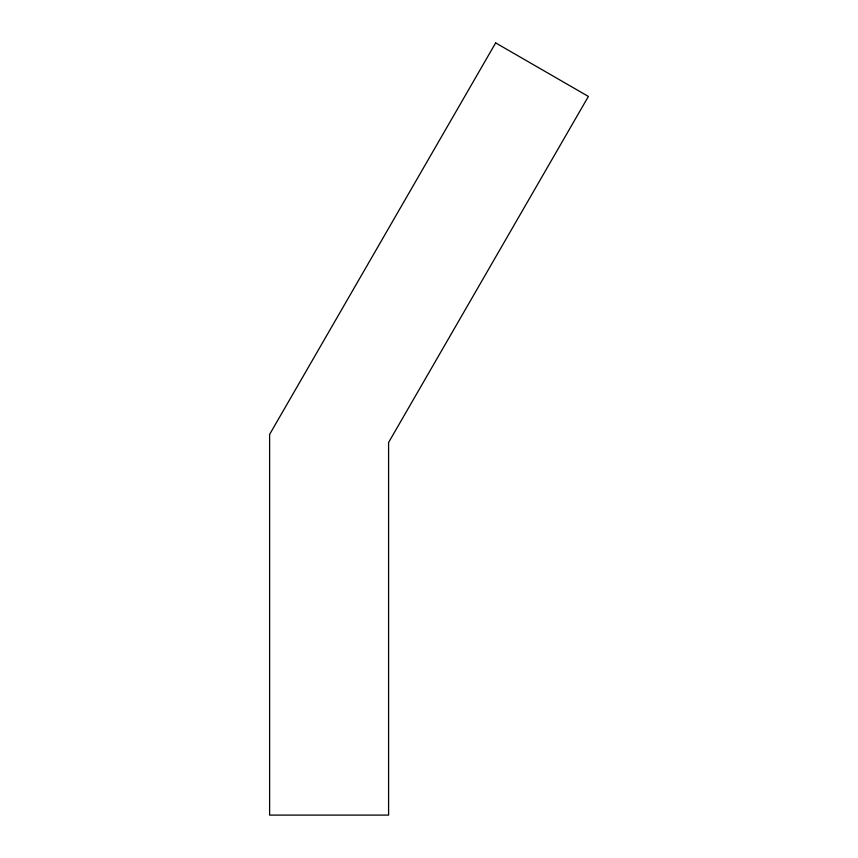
<?xml version="1.0" encoding="UTF-8"?>
<svg xmlns="http://www.w3.org/2000/svg" width="858" height="858" viewBox="0 0 858 858"><rect width="100%" height="100%" fill="white"/><g stroke="black" fill="none" stroke-linecap="round" stroke-linejoin="round"><path stroke-width="1.29" d="M495.656 42.9L269.616 434.405L269.616 815.1L388.588 815.1L388.588 442.492L588.384 96.439L495.656 42.9"/></g></svg>
